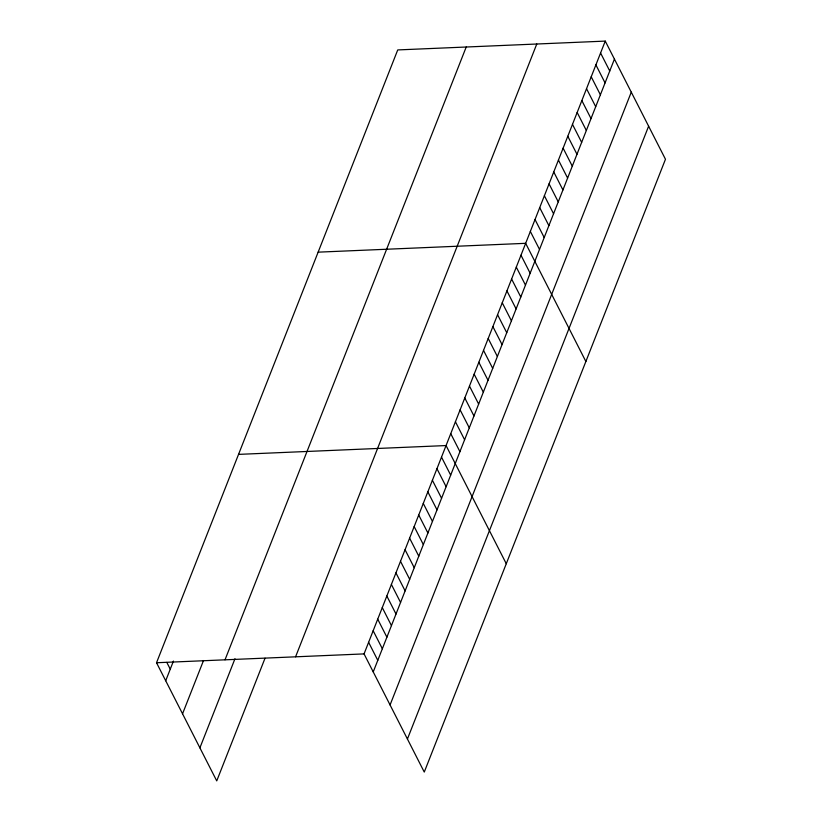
<?xml version="1.0" encoding="UTF-8"?>
<svg xmlns="http://www.w3.org/2000/svg" width="822" height="822" viewBox="0 0 822 822"><rect width="100%" height="100%" fill="white"/><g stroke="black" fill="none" stroke-linecap="round" stroke-linejoin="round"><path stroke-width="1.23" d="M265.033 658.206L216.741 780.9L156.529 662.738L397.735 49.926L605.259 41.1L665.471 159.263L424.265 772.074L364.054 653.901L605.259 41.1M165.705 680.739L173.452 661.063M182.546 713.794L203.507 660.549M225.012 659.819L466.218 47.018M199.9 747.845L234.979 658.72M295.571 656.819L536.776 44.018M373.229 671.903L614.435 59.102M390.07 704.957L631.275 92.156M407.424 739.019L648.62 126.208M318.145 252.159L525.659 243.322L585.87 361.495M238.544 454.381L446.069 445.555L506.27 563.717M156.529 662.738L364.054 653.901M600.574 52.998L609.749 71M595.899 64.887L605.064 82.888M591.213 76.785L600.389 94.787M586.528 88.684L595.703 106.685M581.842 100.582L591.018 118.584M577.167 112.47L586.333 130.472M572.482 124.369L581.657 142.37M567.797 136.267L576.972 154.269M563.121 148.166L572.287 166.157M558.436 160.054L567.612 178.055M553.751 171.952L562.926 189.954M549.075 183.851L558.241 201.852M544.39 195.739L553.566 213.741M539.705 207.637L548.88 225.639M535.03 219.536L544.195 237.537M530.344 231.434L539.52 249.436M520.984 255.221L530.149 273.223M516.298 267.119L525.474 285.121M511.613 279.018L520.788 297.009M506.927 290.906L516.103 308.908M502.252 302.804L511.418 320.806M497.567 314.703L506.742 332.705M492.881 326.591L502.057 344.593M488.206 338.489L497.372 356.491M483.521 350.388L492.697 368.39M478.836 362.286L488.011 380.288M474.16 374.174L483.326 392.176M469.475 386.073L478.651 404.075M464.79 397.971L473.965 415.973M460.115 409.859L469.28 427.861M455.429 421.758L464.605 439.76M450.744 433.656L459.919 451.658M441.506 457.124L450.682 475.126M436.955 468.704L446.12 486.706M432.393 480.274L441.568 498.276M427.841 491.854L437.016 509.856M423.279 503.424L432.454 521.425M418.727 515.004L427.902 533.005M414.175 526.573L423.34 544.575M409.613 538.153L418.788 556.155M405.061 549.733L414.237 567.725M400.499 561.303L409.675 579.304M395.947 572.883L405.123 590.884M391.395 584.452L400.561 602.454M386.833 596.032L396.009 614.034M382.281 607.602L391.447 625.604M377.719 619.182L386.895 637.184M373.167 630.751L382.343 648.753M368.616 642.331L377.781 660.333M166.825 662.409L170.257 669.159"/></g></svg>
